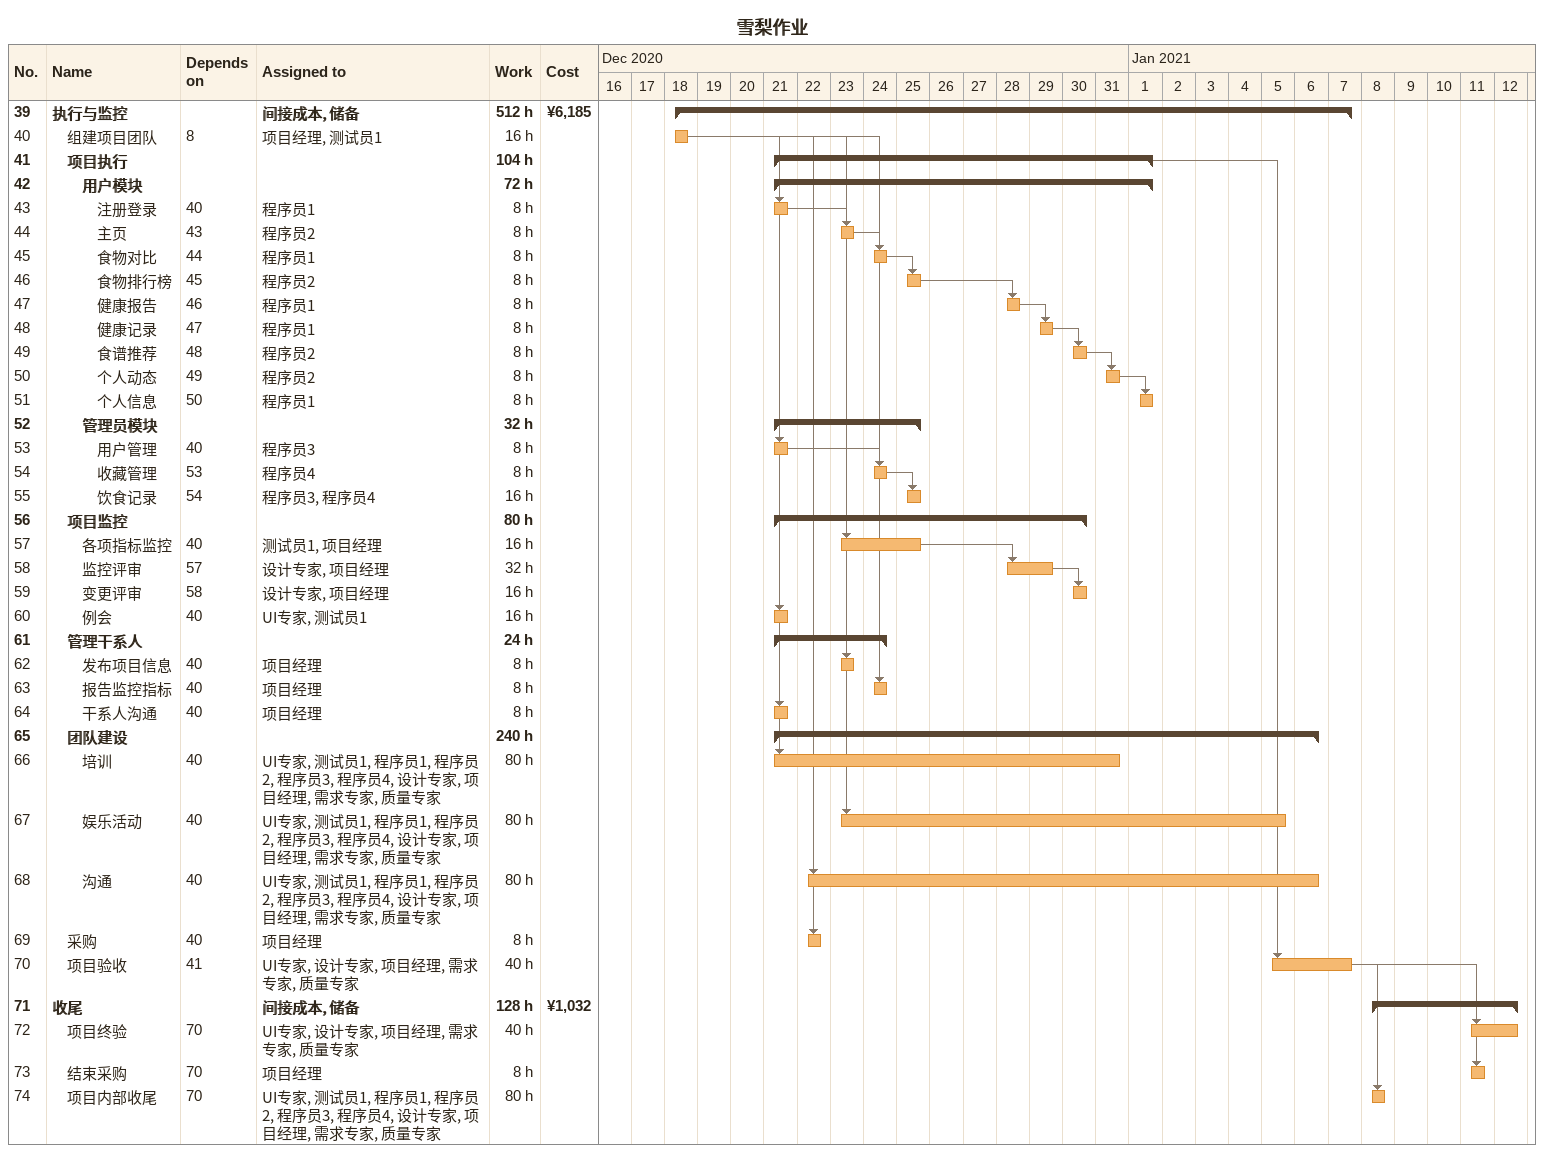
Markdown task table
雪梨作业

| ID | Level | Task | Start | Finish | Predecessors | Resources | Work (h) | Cost (¥) |
|---|---|---|---|---|---|---|---|---|
| 39 | 1 | **执行与监控** | 2020-12-18 | 2021-01-07 |  | 间接成本, 储备 | 512 | 6185 |
| 40 | 2 | 组建项目团队 | 2020-12-18 | 2020-12-18 | 8 | 项目经理, 测试员1 | 16 |  |
| 41 | 2 | **项目执行** | 2020-12-21 | 2021-01-01 |  |  | 104 |  |
| 42 | 3 | **用户模块** | 2020-12-21 | 2021-01-01 |  |  | 72 |  |
| 43 | 4 | 注册登录 | 2020-12-21 | 2020-12-21 | 40 | 程序员1 | 8 |  |
| 44 | 4 | 主页 | 2020-12-23 | 2020-12-23 | 43 | 程序员2 | 8 |  |
| 45 | 4 | 食物对比 | 2020-12-24 | 2020-12-24 | 44 | 程序员1 | 8 |  |
| 46 | 4 | 食物排行榜 | 2020-12-25 | 2020-12-25 | 45 | 程序员2 | 8 |  |
| 47 | 4 | 健康报告 | 2020-12-28 | 2020-12-28 | 46 | 程序员1 | 8 |  |
| 48 | 4 | 健康记录 | 2020-12-29 | 2020-12-29 | 47 | 程序员1 | 8 |  |
| 49 | 4 | 食谱推荐 | 2020-12-30 | 2020-12-30 | 48 | 程序员2 | 8 |  |
| 50 | 4 | 个人动态 | 2020-12-31 | 2020-12-31 | 49 | 程序员2 | 8 |  |
| 51 | 4 | 个人信息 | 2021-01-01 | 2021-01-01 | 50 | 程序员1 | 8 |  |
| 52 | 3 | **管理员模块** | 2020-12-21 | 2020-12-25 |  |  | 32 |  |
| 53 | 4 | 用户管理 | 2020-12-21 | 2020-12-21 | 40 | 程序员3 | 8 |  |
| 54 | 4 | 收藏管理 | 2020-12-24 | 2020-12-24 | 53 | 程序员4 | 8 |  |
| 55 | 4 | 饮食记录 | 2020-12-25 | 2020-12-25 | 54 | 程序员3, 程序员4 | 16 |  |
| 56 | 2 | **项目监控** | 2020-12-21 | 2020-12-30 |  |  | 80 |  |
| 57 | 3 | 各项指标监控 | 2020-12-23 | 2020-12-25 | 40 | 测试员1, 项目经理 | 16 |  |
| 58 | 3 | 监控评审 | 2020-12-28 | 2020-12-29 | 57 | 设计专家, 项目经理 | 32 |  |
| 59 | 3 | 变更评审 | 2020-12-30 | 2020-12-30 | 58 | 设计专家, 项目经理 | 16 |  |
| 60 | 3 | 例会 | 2020-12-21 | 2020-12-21 | 40 | UI专家, 测试员1 | 16 |  |
| 61 | 2 | **管理干系人** | 2020-12-21 | 2020-12-24 |  |  | 24 |  |
| 62 | 3 | 发布项目信息 | 2020-12-23 | 2020-12-23 | 40 | 项目经理 | 8 |  |
| 63 | 3 | 报告监控指标 | 2020-12-24 | 2020-12-24 | 40 | 项目经理 | 8 |  |
| 64 | 3 | 干系人沟通 | 2020-12-21 | 2020-12-21 | 40 | 项目经理 | 8 |  |
| 65 | 2 | **团队建设** | 2020-12-21 | 2021-01-06 |  |  | 240 |  |
| 66 | 3 | 培训 | 2020-12-21 | 2020-12-31 | 40 | UI专家, 测试员1, 程序员1, 程序员2, 程序员3, 程序员4, 设计专家, 项目经理, 需求专家, 质量专家 | 80 |  |
| 67 | 3 | 娱乐活动 | 2020-12-23 | 2021-01-05 | 40 | UI专家, 测试员1, 程序员1, 程序员2, 程序员3, 程序员4, 设计专家, 项目经理, 需求专家, 质量专家 | 80 |  |
| 68 | 3 | 沟通 | 2020-12-22 | 2021-01-06 | 40 | UI专家, 测试员1, 程序员1, 程序员2, 程序员3, 程序员4, 设计专家, 项目经理, 需求专家, 质量专家 | 80 |  |
| 69 | 2 | 采购 | 2020-12-22 | 2020-12-22 | 40 | 项目经理 | 8 |  |
| 70 | 2 | 项目验收 | 2021-01-05 | 2021-01-07 | 41 | UI专家, 设计专家, 项目经理, 需求专家, 质量专家 | 40 |  |
| 71 | 1 | **收尾** | 2021-01-08 | 2021-01-12 |  | 间接成本, 储备 | 128 | 1032 |
| 72 | 2 | 项目终验 | 2021-01-11 | 2021-01-12 | 70 | UI专家, 设计专家, 项目经理, 需求专家, 质量专家 | 40 |  |
| 73 | 2 | 结束采购 | 2021-01-11 | 2021-01-11 | 70 | 项目经理 | 8 |  |
| 74 | 2 | 项目内部收尾 | 2021-01-08 | 2021-01-08 | 70 | UI专家, 测试员1, 程序员1, 程序员2, 程序员3, 程序员4, 设计专家, 项目经理, 需求专家, 质量专家 | 80 |  |
